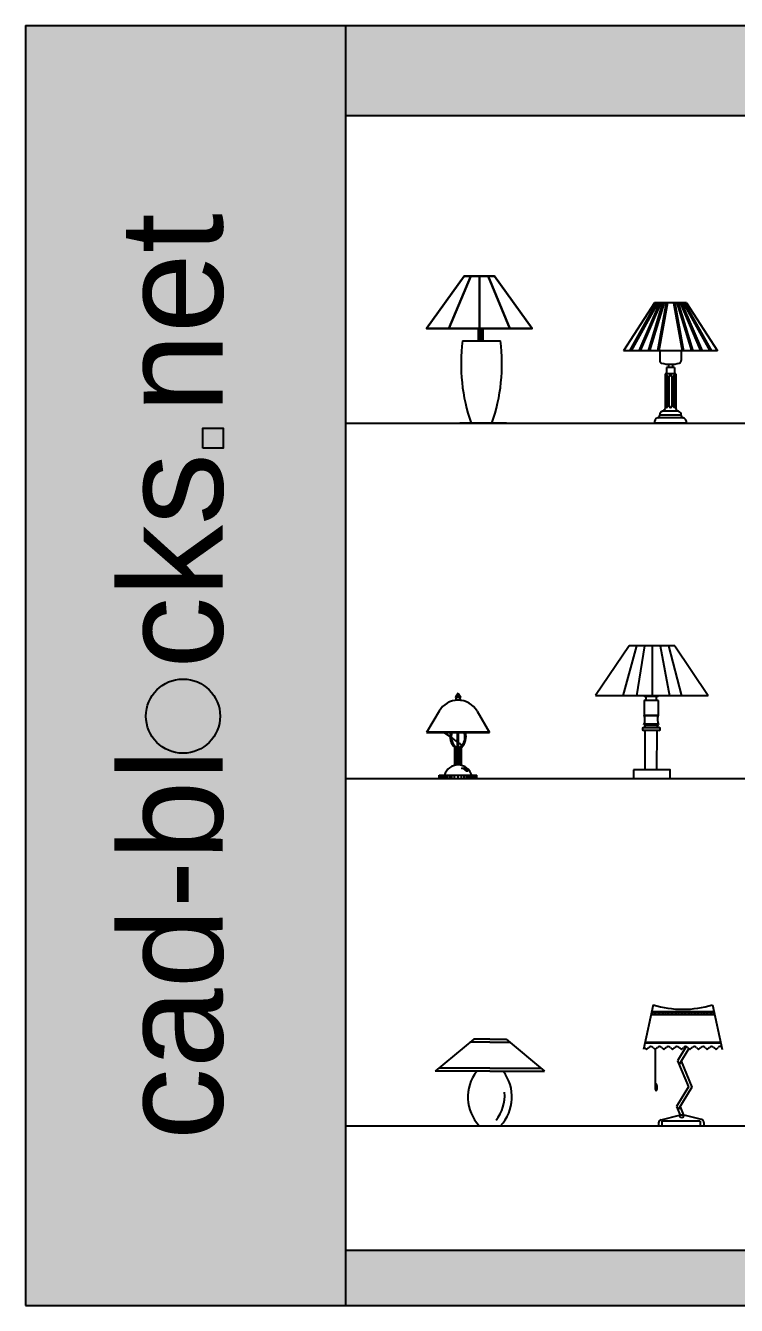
# Model space of a CAD drawing. Header units: millimetres. Extents: x 1445 to 13438, y 11474 to 16249.
# Drawn here: x 1445 to 4096, y 11474 to 16249 of the extents above; entities that cross this region are included whole.
import ezdxf

# ---------------------------------------------------------------- set-up
doc = ezdxf.new("R2010")
doc.units = ezdxf.units.MM
doc.linetypes.add('CHROME', pattern=[10000, 10000, 0])
doc.layers.add('www.cad-blocks.net', color=7, linetype='Continuous')
doc.styles.get("Standard").update_dxf_attribs({"font": 'arial.ttf'})

# ---------------------------------------------------------------- blocks, each defined once
blk = doc.blocks.new('A$C17EE5019')
at = {"linetype": 'Continuous'}
for p, q in [((133.9, 307.3), (276.1, 307.3)), ((298.2, 0.2), (124.2, 0.2)), ((104.1, 0), (278.1, 0))]:
    blk.add_line(p, q, dxfattribs=at)
for centre, start, end in [((809.3, 223), 172.8858, 199.0831), ((-399.4, 223), 340.9169, 7.1142)]:
    blk.add_arc(centre, 680.7, start, end, dxfattribs=at)
at = {"linetype": 'ByBlock'}
for points in [[(140.8, 549.1, 447.5), (0, 354.1, 366.2), (83.3, 354.1, 282.9), (164.6, 549.1, 423.7)], [(164.6, 549.1, 536.3), (83.3, 354.1, 677.1), (0, 354.1, 593.8), (140.8, 549.1, 512.5)], [(164.6, 549.1, 423.7), (83.3, 354.1, 282.9), (197.1, 354.1, 252.4), (197.1, 549.1, 415)], [(197.1, 549.1, 545), (197.1, 354.1, 707.6), (83.3, 354.1, 677.1), (164.6, 549.1, 536.3)], [(197.1, 549.1, 415), (197.1, 354.1, 252.4), (310.9, 354.1, 282.9), (229.6, 549.1, 423.7)], [(229.6, 549.1, 536.3), (310.9, 354.1, 677.1), (197.1, 354.1, 707.6), (197.1, 549.1, 545)], [(229.6, 549.1, 423.7), (310.9, 354.1, 282.9), (394.2, 354.1, 366.2), (253.4, 549.1, 447.5)], [(253.4, 549.1, 512.5), (394.2, 354.1, 593.8), (310.9, 354.1, 677.1), (229.6, 549.1, 536.3)]]:
    blk.add_3dface(points, dxfattribs=at)
at = {"linetype": 'CHROME'}
for points in [[(193.7, 354.1, 7), (193.7, 307.3, 7), (197.8, 307.3), (197.8, 354.1)], [(197.8, 354.1, 14.1), (197.8, 307.3, 14.1), (193.7, 307.3, 7), (193.7, 354.1, 7)], [(197.8, 354.1), (197.8, 307.3), (205.9, 307.3), (205.9, 354.1)], [(205.9, 354.1, 14.1), (205.9, 307.3, 14.1), (197.8, 307.3, 14.1), (197.8, 354.1, 14.1)], [(205.9, 354.1), (205.9, 307.3), (210, 307.3, 7), (210, 354.1, 7)], [(210, 354.1, 7), (210, 307.3, 7), (205.9, 307.3, 14.1), (205.9, 354.1, 14.1)]]:
    blk.add_3dface(points, dxfattribs=at)
blk = doc.blocks.new('A$C2C801E57')
for p, q in [((115, 450), (0, 270)), ((115, 450), (0, 270)), ((122, 450), (22.2, 270)), ((127.7, 450), (28, 270)), ((133.7, 450), (57, 270)), ((139.1, 450), (62.5, 270)), ((145.8, 450), (91.8, 270)), ((151, 450), (97, 270)), ((235, 450), (115, 450)), ((159, 450), (126.8, 270)), ((164.1, 450), (131.9, 270)), ((185.9, 450), (218.1, 270)), ((191, 450), (223.2, 270)), ((199, 450), (253, 270)), ((204.2, 450), (258.2, 270)), ((210.9, 450), (287.5, 270)), ((216.3, 450), (293, 270)), ((222.3, 450), (322, 270)), ((228, 450), (327.8, 270)), ((235, 450), (350, 270)), ((350, 270), (0, 270)), ((135, 270), (135, 234.3)), ((215, 270), (215, 234.3)), ((190, 208.5), (160, 208.5)), ((160, 208.5), (160, 185)), ((167.5, 220), (167.5, 208.5)), ((182.5, 220), (182.5, 208.5)), ((190, 208.5), (190, 185)), ((155, 185), (155, 55.1)), ((155, 185), (155, 55.1)), ((195, 185), (155, 185)), ((195, 185), (195, 55.1)), ((223.1, 20), (126.9, 20)), ((215, 30), (135, 30)), ((205, 45), (145, 45)), ((235, 0), (115, 0))]:
    blk.add_line(p, q)
for points in [[(157.5, 62.2), (157.5, 176)], [(163.7, 176), (163.7, 62.2)], [(170.2, 63.7), (170.2, 174.5)], [(179.7, 174.5), (179.7, 63.7)], [(186.3, 176), (186.3, 62.2)], [(192.5, 62.2), (192.5, 176)]]:
    blk.add_lwpolyline(points)
for centre, radius, start, end in [((145, 234.3), 10, 180, 253.6637), ((175, 336.7), 116.7, 253.6637, 286.3363), ((205, 234.3), 10, 286.3363, 0), ((160.6, 176), 3.12, 0, 180), ((175, 174.5), 4.75, 0, 180), ((189.4, 176), 3.12, 0, 180), ((138.6, 61.3), 17.6, 291.4922, 339.313), ((160.6, 62.2), 3.12, 180, 0), ((175, 63.7), 4.75, 180, 0), ((189.4, 62.2), 3.12, 180, 0), ((211.4, 61.3), 17.6, 200.687, 248.5078), ((133.6, 2.5), 18.7, 107.0608, 187.7216), ((125.2, 29.8), 9.82, 287.0608, 1.1277), ((150.8, 30.3), 15.8, 111.4922, 181.1277), ((199.2, 30.3), 15.8, 358.8723, 68.5078), ((224.8, 29.8), 9.82, 178.8723, 252.9392), ((216.4, 2.5), 18.7, 352.2784, 72.9392)]:
    blk.add_arc(centre, radius, start, end)
blk = doc.blocks.new('A$C0BBD2946')
for p, q in [((111.6, 296.8), (107, 291.5)), ((117.6, 318.1), (107.6, 303.7)), ((127.6, 303.7), (107.6, 303.7)), ((117.6, 318.1), (127.6, 303.7)), ((117.6, 303.7), (117.6, 318.1)), ((123.6, 296.8), (128.2, 291.5)), ((46.9, 251.2), (0, 171.7)), ((188.3, 251.2), (235.2, 171.7)), ((0, 171.7), (235.2, 171.7)), ((1.4, 174.2), (233.7, 174.2)), ((115.3, 116), (115.3, 171.7)), ((119.8, 116), (119.8, 171.7)), ((105.3, 116), (129.8, 116)), ((105.3, 49), (105.3, 116)), ((106.5, 49.2), (106.5, 116)), ((107.5, 49.4), (107.5, 116)), ((108.9, 49.7), (108.9, 116)), ((110.7, 50), (110.7, 116)), ((113.8, 50.3), (113.8, 116)), ((117.8, 50.5), (117.8, 116)), ((121.8, 50.3), (121.8, 116)), ((124.9, 50), (124.9, 116)), ((126.7, 49.7), (126.7, 116)), ((128.1, 49.4), (128.1, 116)), ((129.1, 49.2), (129.1, 116)), ((129.8, 49), (129.8, 116)), ((47, 12), (188.2, 12)), ((47, 0), (47, 12)), ((48.8, 0), (48.8, 12)), ((51.4, 0), (51.4, 12)), ((54.4, 0), (54.4, 12)), ((58, 0), (58, 12)), ((62.2, 0), (62.2, 12)), ((66.9, 0), (66.9, 12)), ((72.6, 0), (72.6, 12)), ((78.8, 0), (78.8, 12)), ((86.3, 0), (86.3, 12)), ((94.8, 0), (94.8, 12)), ((104.5, 0), (104.5, 12)), ((117.6, 0), (117.6, 12)), ((130.1, 38.6), (137.5, 38.3)), ((130.6, 0), (130.6, 12)), ((140.4, 0), (140.4, 12)), ((154.8, 27.4), (148.3, 27.4)), ((148.9, 0), (148.9, 12)), ((156.4, 0), (156.4, 12)), ((162.6, 0), (162.6, 12)), ((168.3, 0), (168.3, 12)), ((173, 0), (173, 12)), ((177.2, 0), (177.2, 12)), ((180.8, 0), (180.8, 12)), ((183.8, 0), (183.8, 12)), ((186.3, 0), (186.3, 12)), ((188.2, 0), (188.2, 12)), ((47, 0), (188.2, 0))]:
    blk.add_line(p, q)
for centre, radius, start, end in [((117.6, 210.6), 81.6, 29.8484, 150.1516), ((117.6, 303.7), 9.16, 180, 0), ((-899.3, -1274.5), 1738, 55.3924, 56.3184), ((140.2, 155), 52.4, 161.3875, 228.2255), ((140.2, 155), 48.4, 159.7836, 233.8486), ((-899.3, -1274.5), 1738, 54.2847, 55.2309), ((95, 155), 48.4, 306.1514, 20.2164), ((95, 155), 52.4, 311.7745, 18.6125), ((-899.3, -1274.5), 1738, 53.5938, 54.1019), ((117.6, -2.2), 52.7, 15.633, 164.367), ((117.6, -2.2), 42.7, 43.978, 72.8934), ((129.7, 6.4), 32.8, 39.8828, 76.2059)]:
    blk.add_arc(centre, radius, start, end)
blk = doc.blocks.new('A$C1CF647DD')
for p, q in [((126.6, 495.4), (0, 309.1)), ((153.4, 495.2), (102.8, 308.8)), ((182.7, 495.2), (153.4, 308.8)), ((212, 495.2), (212, 308.8)), ((241.3, 495.2), (275.9, 308.8)), ((273.3, 495.2), (321.2, 308.8)), ((296.4, 495.4), (420.2, 309.1)), ((0, 309.1), (420.2, 309.1)), ((182.4, 291.4), (182.4, 236.4)), ((233.9, 291.4), (233.9, 236.4)), ((233.9, 203), (182.3, 203)), ((182.4, 236.4), (232.8, 236.4)), ((233.9, 233.4), (183.4, 233.4)), ((185.2, 32.4), (186.3, 167)), ((186.3, 167), (185.3, 179.3)), ((229, 32.4), (230.3, 176.2))]:
    blk.add_line(p, q)
for points in [[(296.5, 495.2), (126.5, 495.2)], [(182.5, 306.6), (182.5, 306.6), (234, 306.6)], [(234, 291.4), (182.5, 291.4), (182.5, 291.4)], [(181.5, 200.8), (235.1, 200.8)], [(236.6, 190.1), (180.9, 190.1)], [(180.9, 190.1), (236.6, 190.1)], [(236.6, 179.3), (180.9, 179.3)]]:
    blk.add_lwpolyline(points)
blk.add_lwpolyline([(142.1, 32.4), (142.1, 0), (278.5, 0), (278.5, 32.4)], close=True)
for centre, radius, start, end in [((182.1, 299), 7.6, 270, 90), ((234, 299), 7.6, 90, 270), ((180.6, 195.3), 5.38, 269.8031, 90.4623), ((132, 220.1), 53.1, 338.0155, 17.9866), ((236.1, 195.5), 5.38, 101.0831, 270.1969), ((284.6, 220.1), 53.1, 162.0134, 201.9845), ((236.1, 195.5), 5.38, 89.6157, 90.3843), ((180.7, 184.7), 5.38, 89.5377, 270.1969), ((236.6, 184.7), 5.38, 269.8031, 90.4623)]:
    blk.add_arc(centre, radius, start, end)
blk = doc.blocks.new('A$C50175594')
for p, q in [((144, 323.4), (0, 203.4)), ((204, 311.4), (129.6, 311.4)), ((204, 323.4), (144, 323.4)), ((204, 323.4), (264, 323.4)), ((204, 311.4), (278.4, 311.4)), ((264, 323.4), (408, 203.4)), ((204, 203.4), (0, 203.4)), ((204, 215.4), (14.4, 215.4)), ((204, 215.4), (393.6, 215.4)), ((204, 203.4), (408, 203.4)), ((164.5, 0), (243.5, 0))]:
    blk.add_line(p, q)
for centre, radius, start, end in [((278, 107.5), 156.3, 142.1522, 223.4416), ((130, 107.5), 156.3, 316.5584, 37.8478), ((106.2, 114.4), 152.9, 322.1217, 3.9974)]:
    blk.add_arc(centre, radius, start, end)
blk = doc.blocks.new('A$C4549597B')
at = {"linetype": 'Continuous'}
for p, q in [((36, 451.1), (0, 284)), ((257.3, 451.1), (293.3, 284)), ((3.7, 292.2), (11.6, 284.3)), ((11.6, 284.3), (19.3, 292)), ((36.3, 292), (44, 284.3)), ((44, 284.3), (51.7, 292)), ((68.6, 292), (76.3, 284.3)), ((76.3, 284.3), (84, 292)), ((101, 292), (108.6, 284.3)), ((108.6, 284.3), (116.3, 292)), ((159.2, 295.3), (126.8, 242)), ((169.1, 288.5), (132.5, 228.3)), ((133.3, 292), (141, 284.3)), ((141, 284.3), (148.6, 292)), ((165.6, 292), (173.3, 284.3)), ((173.3, 284.3), (181, 292)), ((197.9, 292), (205.6, 284.3)), ((205.6, 284.3), (213.3, 292)), ((230.3, 292), (237.9, 284.3)), ((237.9, 284.3), (245.6, 292)), ((262.6, 292), (270.4, 284.2)), ((270.4, 284.2), (278.1, 292)), ((126.8, 242), (167.2, 145.5)), ((140.2, 241), (180.6, 144.5)), ((167.2, 145.5), (122.7, 72.2)), ((180.6, 144.5), (128.4, 58.5)), ((122.7, 72.2), (136.1, 40.1)), ((136.1, 71.2), (149.1, 40.1)), ((56.4, 10.6), (56.4, 0)), ((56.4, 0), (225.1, 0)), ((65.4, 22.3), (133.6, 40.1)), ((151.6, 40.1), (133.6, 40.1)), ((216.2, 23.2), (151.6, 40.1)), ((225.1, 11.6), (225.1, 0))]:
    blk.add_line(p, q, dxfattribs=at)
for p, q in [((265.3, 414.2), (28.1, 414.2)), ((29, 418.5), (30.5, 420)), ((30, 414.2), (30.5, 414.6)), ((262.8, 425.6), (30.5, 425.6)), ((30.5, 425.4), (33.2, 422.7)), ((30.5, 425.4), (30.5, 425.4)), ((30.5, 420), (33.2, 417.3)), ((30.5, 414.6), (31, 414.2)), ((33.2, 422.7), (35.9, 425.4)), ((33.2, 417.3), (35.9, 420)), ((35.4, 414.2), (35.9, 414.6)), ((35.9, 425.4), (38.6, 422.7)), ((35.9, 420), (38.6, 417.3)), ((35.9, 414.6), (36.4, 414.2)), ((38.6, 422.7), (41.3, 425.4)), ((38.6, 417.3), (41.3, 420)), ((40.8, 414.2), (41.3, 414.6)), ((41.3, 425.4), (44, 422.7)), ((41.3, 420), (44, 417.3)), ((41.3, 414.6), (41.7, 414.2)), ((44, 422.7), (46.7, 425.4)), ((44, 417.3), (46.7, 420)), ((46.2, 414.2), (46.7, 414.6)), ((46.7, 425.4), (49.4, 422.7)), ((46.7, 420), (49.4, 417.3)), ((46.7, 414.6), (47.1, 414.2)), ((49.4, 422.7), (52.1, 425.4)), ((49.4, 417.3), (52.1, 420)), ((51.6, 414.2), (52.1, 414.6)), ((52.1, 425.4), (54.8, 422.7)), ((52.1, 420), (54.8, 417.3)), ((52.1, 414.6), (52.5, 414.2)), ((54.8, 422.7), (57.4, 425.4)), ((54.8, 417.3), (57.4, 420)), ((57, 414.2), (57.4, 414.6)), ((57.4, 425.4), (60.1, 422.7)), ((57.4, 420), (60.1, 417.3)), ((57.4, 414.6), (57.9, 414.2)), ((60.1, 422.7), (62.8, 425.4)), ((60.1, 417.3), (62.8, 420)), ((62.4, 414.2), (62.8, 414.6)), ((62.8, 425.4), (65.5, 422.7)), ((62.8, 420), (65.5, 417.3)), ((62.8, 414.6), (63.3, 414.2)), ((65.5, 422.7), (68.2, 425.4)), ((65.5, 417.3), (68.2, 420)), ((67.8, 414.2), (68.2, 414.6)), ((68.2, 425.4), (70.9, 422.7)), ((68.2, 420), (70.9, 417.3)), ((68.2, 414.6), (68.7, 414.2)), ((70.9, 422.7), (73.6, 425.4)), ((70.9, 417.3), (73.6, 420)), ((73.2, 414.2), (73.6, 414.6)), ((73.6, 425.4), (76.3, 422.7)), ((73.6, 420), (76.3, 417.3)), ((73.6, 414.6), (74.1, 414.2)), ((76.3, 422.7), (79, 425.4)), ((76.3, 417.3), (79, 420)), ((78.5, 414.2), (79, 414.6)), ((79, 425.4), (81.7, 422.7)), ((79, 420), (81.7, 417.3)), ((79, 414.6), (79.5, 414.2)), ((81.7, 422.7), (84.4, 425.4)), ((81.7, 417.3), (84.4, 420)), ((83.9, 414.2), (84.4, 414.6)), ((84.4, 425.4), (87.1, 422.7)), ((84.4, 420), (87.1, 417.3)), ((84.4, 414.6), (84.8, 414.2)), ((87.1, 422.7), (89.8, 425.4)), ((87.1, 417.3), (89.8, 420)), ((89.3, 414.2), (89.8, 414.6)), ((89.8, 425.4), (92.5, 422.7)), ((89.8, 420), (92.5, 417.3)), ((89.8, 414.6), (90.2, 414.2)), ((92.5, 422.7), (95.2, 425.4)), ((92.5, 417.3), (95.2, 420)), ((94.7, 414.2), (95.2, 414.6)), ((95.2, 425.4), (97.9, 422.7)), ((95.2, 420), (97.9, 417.3)), ((95.2, 414.6), (95.6, 414.2)), ((97.9, 422.7), (100.6, 425.4)), ((97.9, 417.3), (100.6, 420)), ((100.1, 414.2), (100.6, 414.6)), ((100.6, 425.4), (103.2, 422.7)), ((100.6, 420), (103.2, 417.3)), ((100.6, 414.6), (101, 414.2)), ((103.2, 422.7), (105.9, 425.4)), ((103.2, 417.3), (105.9, 420)), ((105.5, 414.2), (105.9, 414.6)), ((105.9, 425.4), (108.6, 422.7)), ((105.9, 420), (108.6, 417.3)), ((105.9, 414.6), (106.4, 414.2)), ((108.6, 422.7), (111.3, 425.4)), ((108.6, 417.3), (111.3, 420)), ((110.9, 414.2), (111.3, 414.6)), ((111.3, 425.4), (114, 422.7)), ((111.3, 420), (114, 417.3)), ((111.3, 414.6), (111.8, 414.2)), ((114, 422.7), (116.7, 425.4)), ((114, 417.3), (116.7, 420)), ((116.3, 414.2), (116.7, 414.6)), ((116.7, 425.4), (119.4, 422.7)), ((116.7, 420), (119.4, 417.3)), ((116.7, 414.6), (117.2, 414.2)), ((119.4, 422.7), (122.1, 425.4)), ((119.4, 417.3), (122.1, 420)), ((121.6, 414.2), (122.1, 414.6)), ((122.1, 425.4), (124.8, 422.7)), ((122.1, 420), (124.8, 417.3)), ((122.1, 414.6), (122.6, 414.2)), ((124.8, 422.7), (127.5, 425.4)), ((124.8, 417.3), (127.5, 420)), ((127, 414.2), (127.5, 414.6)), ((127.5, 425.4), (130.2, 422.7)), ((127.5, 420), (130.2, 417.3)), ((127.5, 414.6), (127.9, 414.2)), ((130.2, 422.7), (132.9, 425.4)), ((130.2, 417.3), (132.9, 420)), ((132.4, 414.2), (132.9, 414.6)), ((132.9, 425.4), (135.6, 422.7)), ((132.9, 420), (135.6, 417.3)), ((132.9, 414.6), (133.3, 414.2)), ((135.6, 422.7), (138.3, 425.4)), ((135.6, 417.3), (138.3, 420)), ((137.8, 414.2), (138.3, 414.6)), ((138.3, 425.4), (141, 422.7)), ((138.3, 420), (141, 417.3)), ((138.3, 414.6), (138.7, 414.2)), ((141, 422.7), (143.7, 425.4)), ((141, 417.3), (143.7, 420)), ((143.2, 414.2), (143.7, 414.6)), ((143.7, 425.4), (146.3, 422.7)), ((143.7, 420), (146.3, 417.3)), ((143.7, 414.6), (144.1, 414.2)), ((146.3, 422.7), (149, 425.4)), ((146.3, 417.3), (149, 420)), ((148.6, 414.2), (149, 414.6)), ((149, 425.4), (151.7, 422.7)), ((149, 420), (151.7, 417.3)), ((149, 414.6), (149.5, 414.2)), ((151.7, 422.7), (154.4, 425.4)), ((151.7, 417.3), (154.4, 420)), ((154, 414.2), (154.4, 414.6)), ((154.4, 425.4), (157.1, 422.7)), ((154.4, 420), (157.1, 417.3)), ((154.4, 414.6), (154.9, 414.2)), ((157.1, 422.7), (159.8, 425.4)), ((157.1, 417.3), (159.8, 420)), ((159.4, 414.2), (159.8, 414.6)), ((159.8, 425.4), (162.5, 422.7)), ((159.8, 420), (162.5, 417.3)), ((159.8, 414.6), (160.3, 414.2)), ((162.5, 422.7), (165.2, 425.4)), ((162.5, 417.3), (165.2, 420)), ((164.7, 414.2), (165.2, 414.6)), ((165.2, 425.4), (167.9, 422.7)), ((165.2, 420), (167.9, 417.3)), ((165.2, 414.6), (165.7, 414.2)), ((167.9, 422.7), (170.6, 425.4)), ((167.9, 417.3), (170.6, 420)), ((170.1, 414.2), (170.6, 414.6)), ((170.6, 425.4), (173.3, 422.7)), ((170.6, 420), (173.3, 417.3)), ((170.6, 414.6), (171.1, 414.2)), ((173.3, 422.7), (176, 425.4)), ((173.3, 417.3), (176, 420)), ((175.5, 414.2), (176, 414.6)), ((176, 425.4), (178.7, 422.7)), ((176, 420), (178.7, 417.3)), ((176, 414.6), (176.4, 414.2)), ((178.7, 422.7), (181.4, 425.4)), ((178.7, 417.3), (181.4, 420)), ((180.9, 414.2), (181.4, 414.6)), ((181.4, 425.4), (184.1, 422.7)), ((181.4, 420), (184.1, 417.3)), ((181.4, 414.6), (181.8, 414.2)), ((184.1, 422.7), (186.8, 425.4)), ((184.1, 417.3), (186.8, 420)), ((186.3, 414.2), (186.8, 414.6)), ((186.8, 425.4), (189.5, 422.7)), ((186.8, 420), (189.5, 417.3)), ((186.8, 414.6), (187.2, 414.2)), ((189.5, 422.7), (192.1, 425.4)), ((189.5, 417.3), (192.1, 420)), ((191.7, 414.2), (192.1, 414.6)), ((192.1, 425.4), (194.8, 422.7)), ((192.1, 420), (194.8, 417.3)), ((192.1, 414.6), (192.6, 414.2)), ((194.8, 422.7), (197.5, 425.4)), ((194.8, 417.3), (197.5, 420)), ((197.1, 414.2), (197.5, 414.6)), ((197.5, 425.4), (200.2, 422.7)), ((197.5, 420), (200.2, 417.3)), ((197.5, 414.6), (198, 414.2)), ((200.2, 422.7), (202.9, 425.4)), ((200.2, 417.3), (202.9, 420)), ((202.5, 414.2), (202.9, 414.6)), ((202.9, 425.4), (205.6, 422.7)), ((202.9, 420), (205.6, 417.3)), ((202.9, 414.6), (203.4, 414.2)), ((205.6, 422.7), (208.3, 425.4)), ((205.6, 417.3), (208.3, 420)), ((207.9, 414.2), (208.3, 414.6)), ((208.3, 425.4), (211, 422.7)), ((208.3, 420), (211, 417.3)), ((208.3, 414.6), (208.8, 414.2)), ((211, 422.7), (213.7, 425.4)), ((211, 417.3), (213.7, 420)), ((213.2, 414.2), (213.7, 414.6)), ((213.7, 425.4), (216.4, 422.7)), ((213.7, 420), (216.4, 417.3)), ((213.7, 414.6), (214.2, 414.2)), ((216.4, 422.7), (219.1, 425.4)), ((216.4, 417.3), (219.1, 420)), ((218.6, 414.2), (219.1, 414.6)), ((219.1, 425.4), (221.8, 422.7)), ((219.1, 420), (221.8, 417.3)), ((219.1, 414.6), (219.5, 414.2)), ((221.8, 422.7), (224.5, 425.4)), ((221.8, 417.3), (224.5, 420)), ((224, 414.2), (224.5, 414.6)), ((224.5, 425.4), (227.2, 422.7)), ((224.5, 420), (227.2, 417.3)), ((224.5, 414.6), (224.9, 414.2)), ((227.2, 422.7), (229.9, 425.4)), ((227.2, 417.3), (229.9, 420)), ((229.4, 414.2), (229.9, 414.6)), ((229.9, 425.4), (232.6, 422.7)), ((229.9, 420), (232.6, 417.3)), ((229.9, 414.6), (230.3, 414.2)), ((232.6, 422.7), (235.3, 425.4)), ((232.6, 417.3), (235.3, 420)), ((234.8, 414.2), (235.3, 414.6)), ((235.3, 425.4), (237.9, 422.7)), ((235.3, 420), (237.9, 417.3)), ((235.3, 414.6), (235.7, 414.2)), ((237.9, 422.7), (240.6, 425.4)), ((237.9, 417.3), (240.6, 420)), ((240.2, 414.2), (240.6, 414.6)), ((240.6, 425.4), (243.3, 422.7)), ((240.6, 420), (243.3, 417.3)), ((240.6, 414.6), (241.1, 414.2)), ((243.3, 422.7), (246, 425.4)), ((243.3, 417.3), (246, 420)), ((245.6, 414.2), (246, 414.6)), ((246, 425.4), (248.7, 422.7)), ((246, 420), (248.7, 417.3)), ((246, 414.6), (246.5, 414.2)), ((248.7, 422.7), (251.4, 425.4)), ((248.7, 417.3), (251.4, 420)), ((251, 414.2), (251.4, 414.6)), ((251.4, 425.4), (254.1, 422.7)), ((251.4, 420), (254.1, 417.3)), ((251.4, 414.6), (251.9, 414.2)), ((254.1, 422.7), (256.8, 425.4)), ((254.1, 417.3), (256.8, 420)), ((256.3, 414.2), (256.8, 414.6)), ((256.8, 425.4), (259.5, 422.7)), ((256.8, 420), (259.5, 417.3)), ((256.8, 414.6), (257.3, 414.2)), ((259.5, 422.7), (262.2, 425.4)), ((259.5, 417.3), (262.2, 420)), ((261.7, 414.2), (262.2, 414.6)), ((262.2, 425.4), (263, 424.6)), ((262.2, 420), (264.5, 417.7)), ((262.2, 414.6), (262.7, 414.2)), ((288.2, 311.3), (5.2, 311.3)), ((288.2, 308), (5.2, 308)), ((44, 284.3), (44, 150.8)), ((210.9, 16.9), (68.1, 16.9)), ((68.1, 16.9), (68.1, 0)), ((210.9, 16.9), (210.9, 0))]:
    blk.add_line(p, q)
for centre, radius, start, end in [((146.7, 818.4), 383.7, 253.2352, 286.7648), ((27.8, 283.5), 12, 45, 135), ((60.1, 283.5), 12, 45, 135), ((92.5, 283.5), 12, 45, 135), ((124.8, 283.5), 12, 45, 135), ((157.1, 283.5), 12, 45, 135), ((189.5, 283.5), 12, 45, 135), ((221.8, 283.5), 12, 45, 135), ((254.1, 283.5), 12, 45, 135), ((286.6, 283.5), 12, 68.2983, 135), ((68.4, 10.6), 12, 104.6877, 180), ((142.6, 40.1), 9.04, 180, 0), ((213.1, 11.6), 12, 0, 75.3123)]:
    blk.add_arc(centre, radius, start, end, dxfattribs=at)
at = {"extrusion": (0, 0, -1)}
blk.add_ellipse((47.1, 143.4), major_axis=(0, 12.8), ratio=0.300208, start_param=3.141593, end_param=9.424778, dxfattribs=at)
blk = doc.blocks.new('FORMAT')
at = {"true_color": 0x546d8e}
for points in [[(2105.8, 14747.7), (2105.8, 14672.7), (2181, 14672.7), (2181, 14747.7)], [(1893.5, 13672.6, 1), (2170.2, 13672.6, 1)]]:
    blk.add_hatch(color=155, dxfattribs=at).paths.add_polyline_path(points)
at = {"layer": 'www.cad-blocks.net', "true_color": 0x444444}
blk.add_hatch(color=250, dxfattribs=at).paths.add_polyline_path([(2638, 16249.4), (1444.7, 16249.4), (1444.7, 11473.7), (2638, 11473.7)])
at = {"layer": 'www.cad-blocks.net', "true_color": 0x546d8e}
h = blk.add_hatch(color=155, dxfattribs=at)
h.set_gradient(color1=(68, 68, 68), color2=(84, 109, 142), tint=1)
h.paths.add_polyline_path([(2638, 16249.4), (2638, 15914.1), (13438.4, 15914.1), (13438.4, 16249.4)])
h = blk.add_hatch(color=155, dxfattribs=at)
h.set_gradient(color1=(68, 68, 68), color2=(84, 109, 142), tint=1)
h.paths.add_polyline_path([(2638, 11680.4), (2638, 11473.7), (13438.4, 11473.7), (13438.4, 11680.4)])
at = {"color": 155, "true_color": 0x546d8e}
blk.add_lwpolyline([(2105.8, 14672.7), (2105.8, 14747.7), (2181, 14747.7), (2181, 14672.7)], close=True, dxfattribs=at)
blk.add_circle((2031.8, 13672.6), 138.3, dxfattribs=at)
at = {"layer": 'www.cad-blocks.net', "color": 250, "true_color": 0x444444}
for p, q in [((1444.7, 16249.4), (2638, 16249.4)), ((1444.7, 16249.4), (1444.7, 11473.7)), ((2638, 16249.4), (2638, 11473.7)), ((1444.7, 11473.7), (2638, 11473.7))]:
    blk.add_line(p, q, dxfattribs=at)
at = {"layer": 'www.cad-blocks.net'}
blk.add_line((2638, 16249.4), (2638, 11473.7), dxfattribs=at)
at = {"layer": 'www.cad-blocks.net', "color": 155, "true_color": 0x546d8e}
for p, q in [((2638, 16249.4), (13438.4, 16249.4)), ((2638, 15914.1), (13438.4, 15914.1)), ((2638, 14765.4), (13438.4, 14765.4)), ((2638, 13439.9), (13438.4, 13439.9)), ((2638, 12144), (13438.4, 12144)), ((2638, 11680.4), (13438.4, 11680.4)), ((2638, 11473.7), (13438.4, 11473.7))]:
    blk.add_line(p, q, dxfattribs=at)
at = {"insert": (1795.8, 12090.5), "char_height": 384, "attachment_point": 1, "rotation": 90}
blk.add_mtext_dynamic_manual_height_columns('{\\C255;\\c16777215;cad-bl  cks net}', width=26058.341, gutter_width=12.5, heights=[0], dxfattribs=at)

msp = doc.modelspace()

# ---------------------------------------------------------------- block references
for name, p in [('A$C17EE5019', (2940, 14765.4)), ('A$C2C801E57', (3674.7, 14765.4)), ('A$C1CF647DD', (3569.7, 13439.9)), ('A$C0BBD2946', (2940, 13439.9)), ('A$C4549597B', (3749.3, 12144)), ('A$C50175594', (2972.4, 12144))]:
    msp.add_blockref(name, p)
at = {"layer": 'www.cad-blocks.net'}
msp.add_blockref('FORMAT', (0, 0), dxfattribs=at)

doc.saveas('drawing.dxf')
